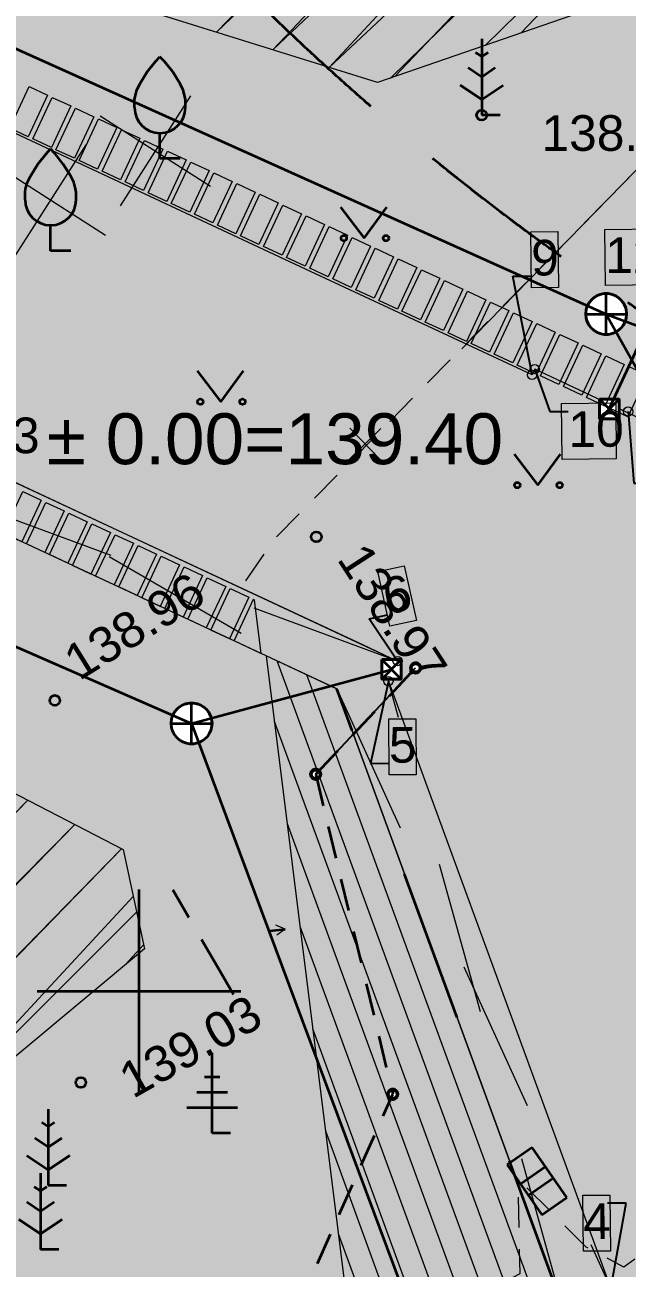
# Model space of a CAD drawing. Header units: millimetres. Extents: x 368386 to 996118, y -334862 to 250838.
# Drawn here: x 764866 to 776696, y -105140 to -80723 of the extents above; entities that cross this region are included whole.
import ezdxf

# ---------------------------------------------------------------- set-up
doc = ezdxf.new("R2010")
doc.units = ezdxf.units.MM
doc.header["$MEASUREMENT"] = 0
for name, pattern in [('HIDDEN', [4762.5, 3175, -1587.5]), ('Katkoviiva', [6000, 3000, -3000]), ('KATUSEALL', [1750, 625, -500, 625, 0]), ('Long Dashed', [1058.3333015441901, 634.9999904632571, -423.333311080933]), ('Wipeout_Contour', [1000, 0, -1000])]:
    doc.linetypes.add(name, pattern=pattern)
for name, color, linetype, lineweight in [('_ASENDIPLAAN_Pen_No__1', 7, 'Continuous', 13), ('New_       asendi fill_Pen_No__1', 7, 'Continuous', 13), ('New_2D Drafting - General_Pen_No__21', 7, 'Continuous', 35), ('New__ASENDIPLAAN_Pen_No__1', 7, 'Continuous', 13), ('New__ASENDIPLAAN_Pen_No__101', 252, 'Continuous', 13), ('New__ASENDIPLAAN_Pen_No__20', 1, 'Continuous', 0), ('New_ei pindi_Pen_No__7', 7, 'Continuous', 35), ('New_ELRAJATISMP_Pen_No__7', 7, 'Continuous', 35), ('New_HALJASTUS#1_Pen_No__7', 7, 'Continuous', 35), ('New_HOONE_Pen_No__7', 7, 'Continuous', 35), ('New_KANAL_ELEMENDID_Pen_No__7', 7, 'Continuous', 35), ('New_Kanal_proj_kinnistu_Pen_No__36', 34, 'Continuous', 35), ('New_Kanal_proj_kinnistu_Pen_No__75', 6, 'Continuous', 20), ('New_korgus-EH2000#1_Pen_No__1', 7, 'Continuous', 13), ('New_korgus-EH2000#1_Pen_No__7', 7, 'Continuous', 35), ('New_KTRASS_Pen_No__75', 6, 'Continuous', 20), ('New_LIKV_TORUSTIK_Pen_No__1', 7, 'Continuous', 13), ('New_likvideeritav_Pen_No__1', 7, 'Continuous', 13), ('New_PUU_Pen_No__7', 7, 'Continuous', 35), ('New_Sade_rek_Pen_No__84', 114, 'Continuous', 35), ('New_Shell - Roof_Pen_No__2', 8, 'Continuous', 15), ('New_Shell - Roof_Pen_No__22', 8, 'Continuous', 35), ('New_Vesi_elemendid_Pen_No__7', 7, 'Continuous', 35), ('New_VORK#1_Pen_No__7', 7, 'Continuous', 35)]:
    doc.layers.add(name, color=color, linetype=linetype, lineweight=lineweight)
for name, color, linetype, lineweight, true_color in [('New_       asendi fill_Pen_No__149', 7, 'Continuous', 25, 0x186722), ('New_MPKAABEL_Pen_No__3', 7, 'Continuous', 18, 0xff6600), ('New_Vesi_proj1_Pen_No__25', 7, 'Continuous', 35, 0x40a5ff), ('New_Vesi_proj1_Pen_No__5', 7, 'Continuous', 25, 0x40a5ff), ('New_VTRASS_Pen_No__5', 7, 'Continuous', 25, 0x40a5ff)]:
    doc.layers.add(name, color=color, linetype=linetype, lineweight=lineweight, true_color=true_color)
doc.layers.add('New_KANAL_ELEMENDID', color=7, linetype='Continuous')
doc.layers.add('New_Vesi_elemendid', color=7, linetype='Continuous')
doc.styles.add('GENERATED_STYLE_1', font='')
doc.styles.get('GENERATED_STYLE_1').set_extended_font_data('Arial')
doc.linetypes.add('Kanal11', pattern='A,0,[1,TRN_EP_AS-4-01_V01_Abihoone-Asendiplaan1.Shx,S=13.49206349206349,R=0,X=0,Y=0],-2650,0', length=2650)
doc.linetypes.add('Ristid', pattern='A,0,[3,TRN_EP_AS-4-01_V01_Abihoone-Asendiplaan1.Shx,S=2000,R=0,X=0,Y=0],-2000,0', length=2000)
doc.linetypes.add('Sade1', pattern='A,0,[5,TRN_EP_AS-4-01_V01_Abihoone-Asendiplaan1.Shx,S=13.49206349206349,R=0,X=0,Y=0],-2600,0', length=2600)
doc.linetypes.add('Vesi11', pattern='A,0,[4,TRN_EP_AS-4-01_V01_Abihoone-Asendiplaan1.Shx,S=13.49206349206349,R=0,X=0,Y=0],-2650,0', length=2650)
doc.dimstyles.new('GENERATED_STYLE__6', dxfattribs={"dimtxt": 0.18, "dimasz": 364.8, "dimexe": 0.18, "dimexo": 0.0625, "dimgap": 0, "dimtad": 0, "dimtih": 1, "dimtoh": 1, "dimdec": 4, "dimzin": 0, "dimdsep": 46, "dimcen": 0.09, "dimadec": 0, "dimazin": 0, "dimtfac": 1, "dimtdec": 4, "dimtmove": 0, "dimatfit": 3, "dimldrblk": 'ARROWHEAD_1', "dimfxl": 0, "dimtolj": 1, "dimtzin": 0, "dimarcsym": 0})

# ---------------------------------------------------------------- blocks, each defined once
blk = doc.blocks.new('ARROWHEAD_1')
at = {"color": 0, "linetype": 'Continuous', "lineweight": 0}
blk.add_line((0, 0), (-1, 0), dxfattribs=at)
blk.add_circle((0, 0), 0.25, dxfattribs=at)

msp = doc.modelspace()

# ---------------------------------------------------------------- hatches: boundary and pattern name
at = {"layer": 'New_       asendi fill_Pen_No__149', "linetype": 'Continuous', "lineweight": 0, "true_color": 0x061908}
h = msp.add_hatch(color=98, dxfattribs=at)
h.paths.add_polyline_path([(802345.6257092145, -38322.05182827363), (677945.6257091912, -100972.0518277148), (697685.6257091819, -113562.0518284972), (725141.8797725517, -157386.0399905721), (747105.6257092238, -214022.0518284599), (773035.6257092752, -233162.0518281246), (849485.6257092285, -225922.0518279011), (847735.6257092286, -145332.0518280502)])
h.paths.add_polyline_path([(757638.7082695107, -147399.2778626392, -0.0006564119768535498), (757597.248581513, -147430.1463600797)], flags=0)
h.paths.add_polyline_path([(781623.1830728371, -112523.2600048446, 0.0599555899640497), (781750.4009111881, -112778.3101978391, 0.7851663409812334), (783932.82217312, -111999.1406781342, 0.05995558996405283), (783869.7476740469, -111721.1899866295, 0.9999999999999997)], flags=0)
at = {"layer": 'New__ASENDIPLAAN_Pen_No__101', "linetype": 'Continuous', "lineweight": 13}
for points in [[(762239.0754608883, -81717.8073883311), (759611.2902526327, -87345.1423710473), (771498.7633813295, -92895.52809366302), (772187.9367185284, -93217.31034374949), (772005.8375157724, -93611.02457804781), (776372.9910122907, -105539.1490006911), (778222.9025688719, -104861.8549487247), (780292.6031712887, -110514.8841639626), (781662.7510877745, -110013.2423255468), (785091.104721607, -108758.0452778976), (783999.186293351, -105775.6589518863), (783017.96607535, -103095.6256405611), (783130.6510432892, -103054.3691497121), (779943.5871292617, -94349.4553874816), (783866.082144405, -92913.3421005852), (784296.5006631002, -91991.61050687227), (779628.7052932576, -89811.91002280374), (779628.5315055992, -89812.2844767407), (777919.3563468233, -89019.03991742754), (777960.7616976176, -88927.05737923353), (777182.1131716396, -88562.8314138184), (774880.2353886385, -87486.08930257098), (774828.5836810434, -87596.69704159074), (770479.4059251536, -85565.77290522489)], [(783718.6851109391, -109260.5188344312), (783855.683524185, -110275.2764226526), (777844.2656786232, -112476.191129196), (770992.4465544535, -93762.71221928744), (760952.1495277428, -89074.22774211716), (761375.0248924212, -88168.64854912083), (772187.9367185284, -93217.31034374949), (772005.8375157723, -93611.02457804765), (776372.9910122914, -105539.149000691), (778222.9025688719, -104861.8549487247), (780292.6031712887, -110514.8841639626)]]:
    msp.add_hatch(color=252, dxfattribs=at).paths.add_polyline_path(points)
h = msp.add_hatch(dxfattribs=at)
h.set_pattern_fill('Plank_Floor_0001', color=252, style=0, pattern_type=2)
h.set_pattern_definition([(110.1098773622387, (774188.1907812111, -102490.8311472864), (428.1999571678416, 156.7826415182308), [])])
h.paths.add_polyline_path([(770992.4465544533, -93762.71221928745), (777844.2656786232, -112476.191129196), (783855.683524185, -110275.2764226526), (783718.6851109391, -109260.5188344312), (783818.5566083147, -109223.9536424937), (784162.3761038107, -110162.9829240246), (785351.9577885617, -113411.9320074452), (777782.3613575231, -116183.4907260833), (771148.7974346317, -105442.4040545873), (769609.7234903522, -93117.02657821355)])

# ---------------------------------------------------------------- linework, layer by layer
at = {"layer": '_ASENDIPLAAN_Pen_No__1', "color": 7, "linetype": 'Continuous', "lineweight": 13, "flags": 128}
for points in [[(774805.9569064203, -84785.75578839036), (775337.1406976616, -84781.48000499781), (775345.9949816137, -85881.4543691335), (774814.8111903724, -85885.73015252604)], [(776259.7804601669, -84739.63319000974), (777322.1560423902, -84731.08155883044), (777331.0103263423, -85831.05592296612), (776268.634744119, -85839.60755414542)], [(771800.6743180695, -91458.87006839334), (772319.4437169667, -91344.62115956369), (772556.0301356702, -92418.88782412377), (772037.2607367729, -92533.13673295343)], [(772011.8165550798, -94353.80513443692), (772543.000346321, -94349.5293510443), (772551.8546302733, -95449.50371517998), (772020.670839032, -95453.77949857259)], [(775827.0456117198, -103709.5789389847), (776358.2294029611, -103705.3031555926), (776367.0836869123, -104805.2775197283), (775835.899895671, -104809.5533031204)]]:
    msp.add_lwpolyline(points, close=True, dxfattribs=at)
at = {"layer": 'New_       asendi fill_Pen_No__1', "color": 7, "linetype": 'Continuous', "lineweight": 13, "flags": 128}
for points in [[(764570.8215706968, -82751.33971846887), (764951.650657686, -81935.70351506682), (765314.0900436649, -82104.93026085808), (764933.2609566756, -82920.56646426031)], [(765023.8708031705, -82962.873150708), (765404.6998901597, -82147.23694730594), (765767.1392761383, -82316.46369309704), (765386.3101891491, -83132.0998964993)], [(765476.9200356439, -83174.40658294698), (765857.7491226331, -82358.77037954492), (766220.1885086119, -82527.99712533616), (765839.3594216226, -83343.63332873837)], [(765929.9692681174, -83385.94001518609), (766310.7983551067, -82570.30381178405), (766673.2377410856, -82739.5305575753), (766292.4086540963, -83555.16676097753)], [(766383.0185005912, -83597.47344742522), (766763.8475875803, -82781.83724402316), (767126.286973559, -82951.06398981427), (766745.4578865698, -83766.70019321653)], [(766836.0677330645, -83809.0068796642), (767216.8968200538, -82993.37067626214), (767579.3362060325, -83162.59742205338), (767198.5071190433, -83978.2336254556)], [(767289.1169655381, -84020.54031190331), (767669.9460525274, -83204.90410850127), (768032.3854385063, -83374.13085429253), (767651.556351517, -84189.76705769476)], [(767742.1661980117, -84232.07374414244), (768122.995285001, -83416.43754074039), (768485.4346709796, -83585.6642865315), (768104.6055839905, -84401.30048993375)], [(768195.2154304852, -84443.60717638143), (768576.0445174745, -83627.97097297937), (768938.4839034532, -83797.1977187706), (768557.6548164639, -84612.83392217282)], [(768648.2646629588, -84655.14060862054), (769029.0937499481, -83839.5044052185), (769391.5331359269, -84008.73115100975), (769010.7040489377, -84824.36735441198)], [(769101.3138954324, -84866.67404085967), (769482.1429824217, -84051.03783745761), (769844.5823684003, -84220.26458324872), (769463.753281411, -85035.90078665098)], [(769554.3631279059, -85078.20747309865), (769935.192214895, -84262.5712696966), (770297.6316008739, -84431.79801548783), (769916.8025138846, -85247.43421889005)], [(770007.4123603795, -85289.74090533776), (770388.2414473688, -84474.10470193572), (770750.6808333476, -84643.33144772697), (770369.8517463583, -85458.9676511292)], [(770460.4615928531, -85501.27433757689), (770841.2906798424, -84685.63813417483), (771203.730065821, -84854.86487996594), (770822.9009788317, -85670.5010833682)], [(770913.5108253265, -85712.80776981587), (771294.3399123157, -84897.17156641382), (771656.7792982945, -85066.39831220506), (771275.9502113053, -85882.03451560727)], [(771366.5600578001, -85924.34120205499), (771747.3891447894, -85108.70499865295), (772109.8285307683, -85277.9317444442), (771728.999443779, -86093.56794784643)], [(771819.6092902737, -86135.87463429412), (772200.438377263, -85320.23843089206), (772562.8777632416, -85489.46517668317), (772182.0486762524, -86305.10138008543)], [(772272.6585227472, -86347.4080665331), (772653.4876097364, -85531.77186313104), (773015.9269957151, -85700.99860892228), (772635.097908726, -86516.6348123245)], [(772725.7077552208, -86558.94149877221), (773106.5368422101, -85743.30529537017), (773468.976228189, -85912.53204116142), (773088.1471411997, -86728.16824456365)], [(773178.7569876944, -86770.47493101134), (773559.5860746837, -85954.83872760928), (773922.0254606623, -86124.06547340039), (773541.196373673, -86939.70167680265)], [(773631.8062201679, -86982.00836325032), (774012.6353071571, -86166.37215984827), (774375.0746931358, -86335.5989056395), (773994.2456061466, -87151.23510904172)], [(774084.8554526415, -87193.54179548944), (774465.6845396308, -86377.9055920874), (774828.1239256096, -86547.13233787865), (774447.2948386203, -87362.76854128088)], [(774537.9046851151, -87405.07522772856), (774918.7337721044, -86589.43902432651), (775281.173158083, -86758.66577011762), (774900.3440710937, -87574.30197351988)], [(774990.9539175885, -87616.60865996753), (775371.7830045777, -86800.97245656549), (775734.2223905565, -86970.19920235673), (775353.3933035673, -87785.83540575895)], [(765186.9827989811, -90058.4629577986), (764806.184970648, -90873.93399587188), (764443.7533981712, -90704.69051661303), (764824.5512265044, -89889.21947853988)], [(765640.0222645773, -90270.0173068722), (765259.2244362441, -91085.4883449457), (764896.7928637674, -90916.24486568673), (765277.5906921005, -90100.77382761358)], [(766093.0617301734, -90481.57165594614), (765712.2639018403, -91297.04269401942), (765349.8323293634, -91127.79921476055), (765730.6301576968, -90312.3281766874)], [(766546.1011957695, -90693.12600501996), (766165.3033674364, -91508.59704309324), (765802.8717949596, -91339.35356383437), (766183.6696232929, -90523.88252576122)], [(766999.1406613658, -90904.68035409367), (766618.3428330327, -91720.15139216717), (766255.9112605557, -91550.9079129082), (766636.709088889, -90735.43687483504)], [(767452.1801282278, -91116.23470567497), (767071.3822942538, -91931.70574124076), (766708.950726152, -91762.46225947455), (767089.7485601259, -90946.99122390876)], [(767905.2195925582, -91327.7890522412), (767524.4217642249, -92143.2600903147), (767161.9901917481, -91974.01661105573), (767542.7880200814, -91158.54557298258)], [(768358.2590581543, -91539.34340131514), (767977.4612298212, -92354.8144393884), (767615.0296573443, -92185.57096012955), (767995.8274856776, -91370.0999220564)], [(768811.2985237505, -91750.89775038873), (768430.5006954173, -92566.36878846223), (768068.0691229405, -92397.12530920326), (768448.8669512736, -91581.6542711301)], [(769264.3379893466, -91962.45209946267), (768883.5401610135, -92777.92313753594), (768521.1085885366, -92608.67965827708), (768901.90641687, -91793.20862020392)], [(769370.9939185091, -92012.25686788224), (769502.7066960615, -93067.05329779234), (768974.1480541328, -92820.23400735091), (769354.945882466, -92004.76296927776)]]:
    msp.add_lwpolyline(points, close=True, dxfattribs=at)
at = {"layer": 'New__ASENDIPLAAN_Pen_No__1', "color": 7, "linetype": 'Katkoviiva', "lineweight": 13}
msp.add_line((761335.5832645615, -88150.23283993031), (770992.4465544533, -93762.71221928755), dxfattribs=at)
at = {"layer": 'New__ASENDIPLAAN_Pen_No__1', "color": 7, "linetype": 'Continuous', "lineweight": 13, "flags": 128}
for points in [[(762239.0754608883, -81717.8073883311), (759611.2902526327, -87345.1423710473), (771498.7633813295, -92895.52809366302), (772187.9367185284, -93217.31034374949), (772005.8375157724, -93611.02457804781), (776372.9910122907, -105539.1490006911), (778222.9025688719, -104861.8549487247), (780292.6031712887, -110514.8841639626), (781662.7510877745, -110013.2423255468), (785091.104721607, -108758.0452778976), (783999.186293351, -105775.6589518863), (783017.96607535, -103095.6256405611), (783130.6510432892, -103054.3691497121), (779943.5871292617, -94349.4553874816), (783866.082144405, -92913.3421005852), (784296.5006631002, -91991.61050687227), (779628.7052932576, -89811.91002280374), (779628.5315055992, -89812.2844767407), (777919.3563468233, -89019.03991742754), (777960.7616976176, -88927.05737923353), (777182.1131716396, -88562.8314138184), (774880.2353886385, -87486.08930257098), (774828.5836810434, -87596.69704159074), (770479.4059251536, -85565.77290522489)], [(783718.6851109391, -109260.5188344312), (783855.683524185, -110275.2764226526), (777844.2656786232, -112476.191129196), (770992.4465544535, -93762.71221928744), (760952.1495277428, -89074.22774211716), (761375.0248924212, -88168.64854912083), (772187.9367185284, -93217.31034374949), (772005.8375157723, -93611.02457804765), (776372.9910122914, -105539.149000691), (778222.9025688719, -104861.8549487247), (780292.6031712887, -110514.8841639626)], [(770992.4465544533, -93762.71221928745), (777844.2656786232, -112476.191129196), (783855.683524185, -110275.2764226526), (783718.6851109391, -109260.5188344312), (783818.5566083147, -109223.9536424937), (784162.3761038107, -110162.9829240246), (785351.9577885617, -113411.9320074452), (777782.3613575231, -116183.4907260833), (771148.7974346317, -105442.4040545873), (769609.7234903522, -93117.02657821355)]]:
    msp.add_lwpolyline(points, close=True, dxfattribs=at)
at = {"layer": 'New__ASENDIPLAAN_Pen_No__20', "color": 1, "linetype": 'Continuous', "lineweight": 0}
for p, q in [((768119.0700413891, -82116.4370925551), (766737.0422831248, -84279.1183268795)), ((766346.715545095, -82506.76383058484), (768509.396779419, -83888.79158884972)), ((766062.639588301, -83077.71121140203), (764680.6118300366, -85240.39244572642)), ((764290.2850920068, -83468.03794943176), (766452.9663263309, -84850.06570769666))]:
    msp.add_line(p, q, dxfattribs=at)
at = {"layer": 'New_ELRAJATISMP_Pen_No__7', "color": 7, "linetype": 'Continuous', "lineweight": 35}
for p, q in [((774830.8212390945, -102770.270177641), (774340.6897838537, -103110.91127015)), ((775512.5616345864, -103751.1923867399), (774830.8212390945, -102770.270177641)), ((774340.6897838537, -103110.91127015), (775022.4301793457, -104091.833479249)), ((775094.2220083049, -103149.2643910582), (774604.0905530641, -103489.9054826359)), ((775249.160865376, -103372.1981742541), (774759.0294101352, -103712.8392658318)), ((775022.4301793457, -104091.833479249), (775512.5616345864, -103751.1923867399))]:
    msp.add_line(p, q, dxfattribs=at)
at = {"layer": 'New_HALJASTUS#1_Pen_No__7', "color": 7, "linetype": 'Continuous', "lineweight": 35}
for p, q in [((771068.7634425082, -84305.28306729445), (771532.1682221799, -84911.98935221235)), ((771532.1682221799, -84911.98935221235), (771977.7497411084, -84305.28306729445)), ((768249.4677615429, -87517.96884323756), (768712.8725412146, -88124.67512815545)), ((768712.8725412146, -88124.67512815545), (769158.4540601431, -87517.96884323756)), ((774478.1442657656, -89157.09423880378), (774941.5490454372, -89763.80052372167)), ((774941.5490454372, -89763.80052372167), (775387.1305643658, -89157.09423880378))]:
    msp.add_line(p, q, dxfattribs=at)
for centre in [(771131.1448552257, -84911.98935221235), (771959.9264803652, -84911.98935221235), (768311.8491742604, -88124.67512815545), (769140.6307993999, -88124.67512815545), (774540.5256784831, -89763.80052372167), (775369.3073036226, -89763.80052372167)]:
    msp.add_circle(centre, 55.00591521184057, dxfattribs=at)
at = {"layer": 'New_HOONE_Pen_No__7', "color": 7, "linetype": 'KATUSEALL', "lineweight": 35, "flags": 128}
msp.add_lwpolyline([(767772.6257092396, -97710.05182854185), (768988.6510457688, -99811.50353840837)], dxfattribs=at)
at = {"layer": 'New_korgus-EH2000#1_Pen_No__7', "color": 7, "linetype": 'Continuous', "lineweight": 35}
for centre in [(773839.6257092787, -82497.05182808737), (770590.6257092098, -90779.05182774464), (765455.6257092005, -93990.0518278713), (765964.6257092787, -101495.0518277595)]:
    msp.add_circle(centre, 99.99999997671694, dxfattribs=at)
at = {"layer": 'New_likvideeritav_Pen_No__1', "color": 7, "linetype": 'Continuous', "lineweight": 13, "flags": 128}
for points in [[(771856.9703161964, -88653.4677120207), (771240.385529284, -89251.3744226007)], [(771847.6312780302, -89260.713459952), (771249.7245674502, -88644.12867373807)]]:
    msp.add_lwpolyline(points, dxfattribs=at)
at = {"layer": 'New_PUU_Pen_No__7', "color": 7, "linetype": 'Continuous', "lineweight": 35}
for p, q in [((773839.6257092787, -80997.05182808737), (773839.6257092787, -82497.05182808737)), ((773839.6257092787, -81347.05182771484), (773715.2074451402, -81264.10631883243)), ((773964.0439734173, -81264.10631883243), (773839.6257092787, -81347.05182771484)), ((773839.6257092787, -81747.05182808737), (773573.0151433342, -81569.31145071337)), ((774106.2362752233, -81569.31145071337), (773839.6257092787, -81747.05182808737)), ((773415.3616405635, -81907.70289349655), (773839.6257092787, -82190.5456059734)), ((773839.6257092787, -82190.5456059734), (774263.889777994, -81907.70289349655)), ((774199.6257092648, -82497.05182808737), (773839.6257092787, -82497.05182808737)), ((767519.6257092135, -83348.05182787875), (767519.6257092135, -82848.05182787875)), ((767919.6257092368, -83348.05182787875), (767519.6257092135, -83348.05182787875)), ((765371.6257091688, -85159.0518285642), (765371.6257091688, -84659.0518285642)), ((765771.6257091921, -85159.0518285642), (765371.6257091688, -85159.0518285642)), ((768544.6257092368, -102490.0518278713), (768544.6257092368, -100915.051827685)), ((768694.6257092601, -101390.0518282438), (768394.6257092135, -101390.0518282438)), ((768844.6257092834, -101690.0518280576), (768244.6257091903, -101690.0518280576)), ((765326.6257092434, -102015.0518282438), (765326.6257092434, -103515.0518282438)), ((769044.6257092368, -101990.0518278713), (768044.6257092368, -101990.0518278713)), ((765326.6257092434, -102365.0518278713), (765202.2074451048, -102282.1063189889)), ((765451.0439733819, -102282.1063189889), (765326.6257092434, -102365.0518278713)), ((768904.6257092229, -102490.0518278713), (768544.6257092368, -102490.0518278713)), ((765326.6257092434, -102765.0518282438), (765060.0151432988, -102587.3114508698)), ((765593.2362751879, -102587.3114508698), (765326.6257092434, -102765.0518282438)), ((764902.3616405281, -102925.702893653), (765326.6257092434, -103208.5456061299)), ((765326.6257092434, -103208.5456061299), (765750.8897779586, -102925.702893653)), ((765173.625709194, -103275.0518280203), (765173.625709194, -104775.0518280203)), ((765686.6257092294, -103515.0518282438), (765326.6257092434, -103515.0518282438)), ((765173.625709194, -103625.0518276478), (765049.2074450555, -103542.1063187654)), ((765298.0439733325, -103542.1063187654), (765173.625709194, -103625.0518276478)), ((765173.625709194, -104025.0518280203), (764907.0151432494, -103847.3114506463)), ((765440.2362751386, -103847.3114506463), (765173.625709194, -104025.0518280203)), ((764749.3616404787, -104185.7028934295), (765173.625709194, -104468.5456059063)), ((765173.625709194, -104468.5456059063), (765597.8897779093, -104185.7028934295)), ((765533.62570918, -104775.0518280203), (765173.625709194, -104775.0518280203))]:
    msp.add_line(p, q, dxfattribs=at)
at = {"layer": 'New_PUU_Pen_No__7', "color": 7, "linetype": 'Continuous', "lineweight": 35, "flags": 128}
for points in [[(767019.6257092135, -82348.05182787875), (767019.6257092135, -82198.05182750622), (767029.6257092229, -82133.05182802776), (767064.6257092555, -82003.05182813952), (767124.6257091949, -81883.05182802776), (767269.6257092135, -81648.05182769248), (767429.6257092461, -81443.05182761798), (767519.6257092135, -81348.05182787875)], [(768019.6257092135, -82348.05182787875), (768019.6257092135, -82198.05182750622), (768009.6257092042, -82133.05182802776), (767974.6257091716, -82003.05182813952), (767914.6257092322, -81883.05182802776), (767769.6257092135, -81648.05182769248), (767609.625709181, -81443.05182761798), (767519.6257092135, -81348.05182787875)], [(764871.6257091688, -84159.0518285642), (764871.6257091688, -84009.05182819167), (764881.6257091782, -83944.05182871321), (764916.6257092108, -83814.05182882497), (764976.6257091502, -83694.05182871321), (765121.6257091688, -83459.05182837794), (765281.6257092014, -83254.05182830343), (765371.6257091688, -83159.0518285642)], [(765871.6257091688, -84159.0518285642), (765871.6257091688, -84009.05182819167), (765861.6257091595, -83944.05182871321), (765826.6257091269, -83814.05182882497), (765766.6257091875, -83694.05182871321), (765621.6257091688, -83459.05182837794), (765461.6257091362, -83254.05182830343), (765371.6257091688, -83159.0518285642)]]:
    msp.add_lwpolyline(points, dxfattribs=at)
at = {"layer": 'New_PUU_Pen_No__7', "color": 7, "linetype": 'Continuous', "lineweight": 35}
for centre in [(767519.6257092135, -82348.05182787875), (765371.6257091688, -84159.0518285642)]:
    msp.add_arc(centre, 500, 180, 0, dxfattribs=at)
at = {"layer": 'New_Shell - Roof_Pen_No__2', "color": 8, "linetype": 'Continuous', "lineweight": 15}
for q in [(769793.0221674464, -98402.6798058006), (769817.8687263908, -98601.13042562485)]:
    msp.add_line((769977.3086449519, -98480.387374503), q, dxfattribs=at)
at = {"layer": 'New_Shell - Roof_Pen_No__22', "color": 8, "linetype": 'Continuous', "lineweight": 35}
msp.add_line((769679.6327189974, -98517.65721244592), (769977.3086449519, -98480.387374503), dxfattribs=at)
at = {"layer": 'New_VORK#1_Pen_No__7', "color": 7, "linetype": 'Continuous', "lineweight": 35}
for p, q in [((767105.6257092238, -97701.87426965038), (767105.6257092238, -101702.2293866734)), ((765105.4481502466, -99702.05182816187), (769105.803268201, -99702.05182816187))]:
    msp.add_line(p, q, dxfattribs=at)

# ---------------------------------------------------------------- texts
at = {"layer": '_ASENDIPLAAN_Pen_No__1', "color": 7, "linetype": 'Continuous', "lineweight": 13, "style": 'GENERATED_STYLE_1'}
for s, insert, char_height, attachment_point, rotation in [('\\A1;{\\pql;\\fArial|b0|i0|c0|p34;9}', (774812.9720113284, -85657.24755467569), 700.0000000000002, 7, 0.46119451589819327), ('\\A1;{\\pql;\\fArial|b0|i0|c0|p34;1\\fArial|b0|i0|c0|p34;2}', (776266.702837417, -85599.60532949636), 700.0000000000002, 7, 0.4611945158974298), ('\\A1;{\\pql;\\fArial|b0|i0|c0|p34;6}', (771988.1178827902, -92309.99404317304), 700.0000000000002, 7, 12.420021719111402), ('\\A1;{\\pql;\\fArial|b0|i0|c0|p34;5}', (772018.831659988, -95225.29690072224), 700.0000000000003, 7, 0.4611945159050125), ('\\A1;{\\pql;\\fArial|b0|i0|c0|p34;4}', (775828.3334958593, -103869.5737556334), 700.0000000000003, 1, 0.4611945158519354)]:
    msp.add_mtext(s, dxfattribs=dict(at, insert=insert, char_height=char_height, attachment_point=attachment_point, rotation=rotation))
at = {"layer": 'New__ASENDIPLAAN_Pen_No__1', "color": 7, "linetype": 'Continuous', "lineweight": 13, "insert": (769780.0060440439, -88351.35323392646), "char_height": 999.9999999999997, "attachment_point": 2, "style": 'GENERATED_STYLE_1'}
msp.add_mtext('\\A1;{\\pqc;\\fArial|b0|i0|c0|p34;± 0.00=139.40}', dxfattribs=at)
at = {"layer": 'New_korgus-EH2000#1_Pen_No__1', "color": 7, "linetype": 'Continuous', "lineweight": 13, "char_height": 700.0000000000001, "attachment_point": 1, "style": 'GENERATED_STYLE_1'}
for s, insert in [('\\A1;{\\pql;\\fArial|b0|i0|c0|p34; 138.35 }', (774739.625709302, -82497.05182793835)), ('\\A1;{\\pql;\\fArial|b0|i0|c0|p34; 138.23 }', (761893.6257092825, -88435.05182802031))]:
    msp.add_mtext(s, dxfattribs=dict(at, insert=insert))
for s, insert, rotation in [('\\A1;{\\pql;\\fArial|b0|i0|c0|p34; 138.97 }', (771421.3192560854, -90604.44704508876), 302.98740163482853), ('\\A1;{\\pql;\\fArial|b0|i0|c0|p34; 138.96 }', (765330.65527251, -93164.92621196975), 31.853438246528977), ('\\A1;{\\pql;\\fArial|b0|i0|c0|p34; 139.03 }', (766405.19101235, -101347.4775853853), 29.474826257087948)]:
    msp.add_mtext(s, dxfattribs=dict(at, insert=insert, rotation=rotation))

# ---------------------------------------------------------------- leaders
at = {"layer": '_ASENDIPLAAN_Pen_No__1', "color": 7, "linetype": 'Continuous', "lineweight": 13, "annotation_type": 0, "has_hookline": 1}
for points, hookline_direction, text_width, horizontal_direction in [([(774828.5836810434, -87596.69704159074), (774448.1838293695, -85660.18393051384), (774812.9720113284, -85657.24755467569)], 0, 459.9000000000001, (0.9999676040542185, 0.008049275872136852, 0)), ([(776372.9910122916, -105539.1490006911), (776676.8060078992, -103862.7439450566), (776312.0178259403, -103865.6803208944)], 1, 483.7000000000002, (0.9999676040542249, 0.008049275871329526, 0))]:
    msp.add_leader(points, dimstyle='GENERATED_STYLE__6', dxfattribs=dict(at, hookline_direction=hookline_direction, text_width=text_width, horizontal_direction=horizontal_direction))

# ---------------------------------------------------------------- next in the draw order: wipeouts: each hides what was drawn before it
at = {"color": 254, "linetype": 'Wipeout_Contour', "lineweight": 0, "ltscale": 24994466.97785621}
msp.add_wipeout([(776683.4890603164, -86362.50697217236), (776668.1172845961, -86285.22783751885), (776637.9644619842, -86212.43248462031), (776594.1893484519, -86146.9183969433), (776538.4741970879, -86091.20324581215), (776472.9601098766, -86047.42813251266), (776400.1647565124, -86017.27530966798), (776322.885621626, -86001.90353348205), (776244.0924989601, -86001.90353348205), (776166.8133640738, -86017.27530966798), (776094.0180107096, -86047.42813251266), (776028.5039234982, -86091.20324581215), (775972.7887721342, -86146.9183969433), (775929.0136586019, -86212.43248462031), (775898.86083599, -86285.22783751885), (775883.4890602698, -86362.50697217236), (775883.4890602698, -86441.3000955368), (775898.86083599, -86518.57923019031), (775929.0136586019, -86591.37458308885), (775972.7887721342, -86656.88867076585), (776028.5039234982, -86712.603821897), (776094.0180107096, -86756.3789351965), (776166.8133640738, -86786.53175804118), (776244.0924989601, -86801.90353422711), (776322.885621626, -86801.90353422711), (776400.1647565124, -86786.53175804118), (776472.9601098766, -86756.3789351965), (776538.4741970879, -86712.603821897), (776594.1893484519, -86656.88867076585), (776637.9644619842, -86591.37458308885), (776668.1172845961, -86518.57923019031), (776683.4890603164, -86441.3000955368)], dxfattribs=at).dxf.layer = 'New_KANAL_ELEMENDID'
at = {"color": 254, "linetype": 'Wipeout_Contour', "lineweight": 0, "ltscale": 3125389.77630453}
msp.add_wipeout([(776154.0863825317, -88074.73716187576), (776154.0863825317, -88458.19221298496), (776537.5414343394, -88458.19221298496), (776537.5414343394, -88074.73716187576)], dxfattribs=at).dxf.layer = 'New_KANAL_ELEMENDID'
at = {"color": 254, "linetype": 'Wipeout_Contour', "lineweight": 0, "ltscale": 3110776.578435975}
msp.add_wipeout([(771875.6045656587, -93190.17902343819), (771875.6045656587, -93573.63407454739), (772259.0596174664, -93573.63407454739), (772259.0596174664, -93190.17902343819)], dxfattribs=at).dxf.layer = 'New_KANAL_ELEMENDID'
at = {"color": 254, "linetype": 'Wipeout_Contour', "lineweight": 0, "ltscale": 24765569.09475177}
msp.add_wipeout([(768539.9643419619, -94402.78115730087), (768524.5925662416, -94325.50202264736), (768494.4397436298, -94252.70666974882), (768450.6646300975, -94187.19258207182), (768394.9494787335, -94131.47743094066), (768329.4353915221, -94087.70231764117), (768256.6400381579, -94057.54949479649), (768179.3609032716, -94042.17771861056), (768100.5677806056, -94042.17771861056), (768023.2886457193, -94057.54949479649), (767950.4932923551, -94087.70231764117), (767884.9792051438, -94131.47743094066), (767829.2640537798, -94187.19258207182), (767785.4889402475, -94252.70666974882), (767755.3361176356, -94325.50202264736), (767739.9643419153, -94402.78115730087), (767739.9643419153, -94481.57428066531), (767755.3361176356, -94558.85341531882), (767785.4889402475, -94631.64876821736), (767829.2640537798, -94697.16285589436), (767884.9792051438, -94752.87800702552), (767950.4932923551, -94796.653120325), (768023.2886457193, -94826.80594316969), (768100.5677806056, -94842.17771935562), (768179.3609032716, -94842.17771935562), (768256.6400381579, -94826.80594316969), (768329.4353915221, -94796.653120325), (768394.9494787335, -94752.87800702552), (768450.6646300975, -94697.16285589436), (768494.4397436298, -94631.64876821736), (768524.5925662416, -94558.85341531882), (768539.9643419619, -94481.57428066531)], dxfattribs=at).dxf.layer = 'New_KANAL_ELEMENDID'
at = {"color": 254, "linetype": 'Wipeout_Contour', "lineweight": 0, "ltscale": 24901179.60490766}
msp.add_wipeout([(772442.8047498764, -93368.2777988846), (772447.7971194388, -93387.3329418833), (772456.4110361348, -93405.04798434029), (772468.3154720656, -93420.74214435468), (772483.052946332, -93433.81230580906), (772500.0571061933, -93443.7561887438), (772518.6744911439, -93450.19165567408), (772538.1896456779, -93452.87139575282), (772557.8526132117, -93451.69242705504), (772576.9077571417, -93446.70005749265), (772594.6227987838, -93438.08614044735), (772610.316959031, -93426.18170521507), (772623.3871202526, -93411.44423048297), (772633.3310033038, -93394.4400712038), (772639.7664704669, -93375.82268613676), (772642.4462103128, -93356.3075312535), (772641.2672419642, -93336.64456337044), (772636.2748724018, -93317.58942037175), (772627.6609557058, -93299.87437791476), (772615.756519775, -93284.18021790037), (772601.0190455086, -93271.11005644599), (772584.0148856473, -93261.16617351124), (772565.3975006967, -93254.73070658097), (772545.8823461627, -93252.05096650223), (772526.2193786289, -93253.22993520001), (772507.1642346989, -93258.2223047624), (772489.4491930568, -93266.8362218077), (772473.7550328096, -93278.74065703998), (772460.684871588, -93293.47813177208), (772450.7409885369, -93310.48229105124), (772444.3055213738, -93329.09967611829), (772441.6257815278, -93348.61483100156)], dxfattribs=at).dxf.layer = 'New_Vesi_elemendid'
at = {"color": 254, "linetype": 'Wipeout_Contour', "lineweight": 0, "ltscale": 24846912.73282402}
msp.add_wipeout([(770478.7928748952, -95456.83695144305), (770483.7852444575, -95475.89209444175), (770492.3991611536, -95493.60713689873), (770504.3035970844, -95509.30129691312), (770519.0410713508, -95522.3714583675), (770536.045231212, -95532.31534130225), (770554.6626161627, -95538.75080823252), (770574.1777706967, -95541.43054831127), (770593.8407382305, -95540.25157961348), (770612.8958821605, -95535.2592100511), (770630.6109238026, -95526.6452930058), (770646.3050840498, -95514.74085777352), (770659.3752452714, -95500.00338304142), (770669.3191283225, -95482.99922376225), (770675.7545954856, -95464.3818386952), (770678.4343353315, -95444.86668381194), (770677.255366983, -95425.20371592889), (770672.2629974206, -95406.1485729302), (770663.6490807246, -95388.43353047321), (770651.7446447938, -95372.73937045882), (770637.0071705274, -95359.66920900444), (770620.0030106661, -95349.72532606969), (770601.3856257155, -95343.28985913942), (770581.8704711815, -95340.61011906067), (770562.2075036477, -95341.78908775846), (770543.1523597176, -95346.78145732085), (770525.4373180756, -95355.39537436614), (770509.7431578283, -95367.29980959842), (770496.6729966068, -95382.03728433052), (770486.7291135556, -95399.04144360969), (770480.2936463925, -95417.65882867674), (770477.6139065466, -95437.17398356)], dxfattribs=at).dxf.layer = 'New_Vesi_elemendid'
at = {"color": 254, "linetype": 'Wipeout_Contour', "lineweight": 0, "ltscale": 24920457.32706796}
msp.add_wipeout([(771992.4592410057, -101742.10649497158), (771997.4516105681, -101761.16163797028), (772006.0655272641, -101778.87668042726), (772017.9699631949, -101794.57084044165), (772032.7074374614, -101807.64100189603), (772049.7115973226, -101817.58488483078), (772068.3289822732, -101824.02035176105), (772087.8441368073, -101826.7000918398), (772107.507104341, -101825.52112314201), (772126.5622482711, -101820.52875357962), (772144.2772899132, -101811.91483653433), (772159.9714501604, -101800.01040130205), (772173.0416113819, -101785.27292656995), (772182.9854944331, -101768.26876729078), (772189.4209615962, -101749.65138222373), (772192.1007014421, -101730.13622734047), (772190.9217330936, -101710.47325945742), (772185.9293635312, -101691.41811645872), (772177.3154468351, -101673.70307400174), (772165.4110109044, -101658.00891398735), (772150.6735366379, -101644.93875253297), (772133.6693767767, -101634.99486959822), (772115.051991826, -101628.55940266795), (772095.536837292, -101625.8796625892), (772075.8738697582, -101627.05863128699), (772056.8187258282, -101632.05100084937), (772039.1036841861, -101640.66491789467), (772023.4095239389, -101652.56935312695), (772010.3393627174, -101667.30682785905), (772000.3954796662, -101684.31098713822), (771993.9600125031, -101702.92837220526), (771991.2802726572, -101722.44352708853)], dxfattribs=at).dxf.layer = 'New_Vesi_elemendid'

# ---------------------------------------------------------------- next in the draw order: hatches: boundary and pattern name
at = {"layer": 'New_Kanal_proj_kinnistu_Pen_No__75', "linetype": 'Continuous', "lineweight": 20}
h = msp.add_hatch(dxfattribs=at)
h.set_pattern_fill('JIS_LC_20_0001', color=6, style=0, pattern_type=2)
h.set_pattern_definition([(45, (-640523628.114811, -6432857147.434388), (-707.1067811865477, 707.1067811865477), []), (45, (-640523608.114811, -6432857147.434388), (-707.1067811865477, 707.1067811865477), [])])
h.paths.add_polyline_path([(735416.1197426106, -83585.6444998766), (738688.8578199391, -88901.11742123315), (740282.7151112101, -93495.77445025841), (762393.0659326102, -102888.2731371681), (767213.9073631802, -98868.16681876132), (766796.860076192, -96918.72282094607), (753132.031325305, -89848.88133268157), (753790.9949782147, -88705.23030358652), (756947.5268803613, -80445.12962038911), (760695.9097462782, -78079.13042838968), (766141.0348148161, -80089.18222460247), (771794.2518008017, -81856.64327769823), (775609.3057731009, -80539.71236805714), (775886.7616630701, -76623.57370510048), (774083.2826070796, -69934.95013612605), (771097.2923198092, -73469.79860450423), (766002.3029270192, -77455.32040438897), (758961.7946628091, -75757.17157545782), (756074.5693125605, -72853.92759601868)])

# ---------------------------------------------------------------- next in the draw order: linework, layer by layer
at = {"layer": '_ASENDIPLAAN_Pen_No__1', "color": 7, "linetype": 'Continuous', "lineweight": 13, "flags": 128}
msp.add_lwpolyline([(775408.2223470162, -88156.11795669905), (776470.5979292395, -88147.56632551973), (776479.4522131917, -89247.5406896554), (775417.0766309684, -89256.09232083472)], close=True, dxfattribs=at)
at = {"layer": 'New_       asendi fill_Pen_No__1', "color": 7, "linetype": 'Continuous', "lineweight": 13, "flags": 128}
for points in [[(775444.0031500622, -87828.14209220666), (775824.8322370515, -87012.5058888046), (776187.2716230303, -87181.73263459587), (775806.442536041, -87997.36883799809)], [(775897.0523825358, -88039.67552444579), (776277.881469525, -87224.03932104373), (776640.3208555037, -87393.26606683484), (776259.4917685144, -88208.9022702371)], [(776350.1016150091, -88251.20895668476), (776730.9307019984, -87435.57275328271), (777093.3700879771, -87604.79949907395), (776712.5410009879, -88420.43570247617)]]:
    msp.add_lwpolyline(points, close=True, dxfattribs=at)
at = {"layer": 'New_2D Drafting - General_Pen_No__21', "color": 7, "linetype": 'Katkoviiva', "lineweight": 35}
for points in [[(783718.6851109391, -109260.5188344312), (783855.683524185, -110275.2764226526), (781799.7225194477, -111027.9262203955), (777844.2656786232, -112476.191129196), (775418.6044156594, -105851.2992480144), (770992.5749856505, -93763.06298665414)], [(783720.2169772079, -109259.8265710717), (783886.174477557, -110263.9853467041), (781799.7225194476, -111027.9262203958), (777844.2656786232, -112476.1911291962), (775418.6044156596, -105851.2992480145), (770992.5749856508, -93763.06298665416)]]:
    msp.add_lwpolyline(points, dxfattribs=at)
at = {"layer": 'New__ASENDIPLAAN_Pen_No__1', "color": 7, "linetype": 'Katkoviiva', "lineweight": 13}
for p, q in [((772187.9367185284, -93217.31034374949), (760952.1495277428, -89074.22774211716)), ((775430.6458830787, -105884.1865356811), (772005.8375157724, -93611.02457804781)), ((770992.4465544535, -93762.71221928744), (776372.9910122907, -105539.1490006911))]:
    msp.add_line(p, q, dxfattribs=at)
at = {"layer": 'New_ei pindi_Pen_No__7', "color": 7, "linetype": 'HIDDEN', "lineweight": 35}
msp.add_circle((804441.0361594596, -44567.67403289028), 50000, dxfattribs=at)
at = {"layer": 'New_KANAL_ELEMENDID_Pen_No__7', "color": 7, "linetype": 'Continuous', "lineweight": 35}
for p, q in [((776283.4890602931, -86801.90353422711), (776283.4890602931, -86001.90353348205)), ((775883.4890602698, -86401.90353385458), (776683.4890603164, -86401.90353385458)), ((776154.0863825317, -88074.73716187576), (776537.5414343394, -88074.73716187576)), ((776154.0863825317, -88458.19221298496), (776154.0863825317, -88074.73716187576)), ((776154.0863825317, -88074.73716187576), (776537.5414343394, -88458.19221298496)), ((776537.5414343394, -88074.73716187576), (776154.0863825317, -88458.19221298496)), ((776537.5414343394, -88074.73716187576), (776537.5414343394, -88458.19221298496)), ((776345.8139084355, -88266.46468743036), (776345.863908467, -88266.46468743036)), ((776537.5414343394, -88458.19221298496), (776154.0863825317, -88458.19221298496)), ((771875.6045656587, -93190.17902343819), (772259.0596174664, -93190.17902343819)), ((771875.6045656587, -93573.63407454739), (771875.6045656587, -93190.17902343819)), ((771875.6045656587, -93190.17902343819), (772259.0596174664, -93573.63407454739)), ((772259.0596174664, -93190.17902343819), (771875.6045656587, -93573.63407454739)), ((772259.0596174664, -93190.17902343819), (772259.0596174664, -93573.63407454739)), ((772067.3320915626, -93381.90654899279), (772067.382091594, -93381.90654899279)), ((772259.0596174664, -93573.63407454739), (771875.6045656587, -93573.63407454739)), ((768139.9643419386, -94842.17771935562), (768139.9643419386, -94042.17771861056)), ((767739.9643419153, -94442.17771898309), (768539.9643419619, -94442.17771898309))]:
    msp.add_line(p, q, dxfattribs=at)
at = {"layer": 'New_KANAL_ELEMENDID_Pen_No__7', "color": 7, "linetype": 'Continuous', "lineweight": 35, "flags": 128}
for points in [[(776683.4890603164, -86362.50697217236), (776668.1172845961, -86285.22783751885), (776637.9644619842, -86212.43248462031), (776594.1893484519, -86146.9183969433), (776538.4741970879, -86091.20324581215), (776472.9601098766, -86047.42813251266), (776400.1647565124, -86017.27530966798), (776322.885621626, -86001.90353348205), (776244.0924989601, -86001.90353348205), (776166.8133640738, -86017.27530966798), (776094.0180107096, -86047.42813251266), (776028.5039234982, -86091.20324581215), (775972.7887721342, -86146.9183969433), (775929.0136586019, -86212.43248462031), (775898.86083599, -86285.22783751885), (775883.4890602698, -86362.50697217236), (775883.4890602698, -86441.3000955368), (775898.86083599, -86518.57923019031), (775929.0136586019, -86591.37458308885), (775972.7887721342, -86656.88867076585), (776028.5039234982, -86712.603821897), (776094.0180107096, -86756.3789351965), (776166.8133640738, -86786.53175804118), (776244.0924989601, -86801.90353422711), (776322.885621626, -86801.90353422711), (776400.1647565124, -86786.53175804118), (776472.9601098766, -86756.3789351965), (776538.4741970879, -86712.603821897), (776594.1893484519, -86656.88867076585), (776637.9644619842, -86591.37458308885), (776668.1172845961, -86518.57923019031), (776683.4890603164, -86441.3000955368)], [(776154.0863825317, -88074.73716187576), (776154.0863825317, -88458.19221298496), (776537.5414343394, -88458.19221298496), (776537.5414343394, -88074.73716187576)], [(771875.6045656587, -93190.17902343819), (771875.6045656587, -93573.63407454739), (772259.0596174664, -93573.63407454739), (772259.0596174664, -93190.17902343819)], [(768539.9643419619, -94402.78115730087), (768524.5925662416, -94325.50202264736), (768494.4397436298, -94252.70666974882), (768450.6646300975, -94187.19258207182), (768394.9494787335, -94131.47743094066), (768329.4353915221, -94087.70231764117), (768256.6400381579, -94057.54949479649), (768179.3609032716, -94042.17771861056), (768100.5677806056, -94042.17771861056), (768023.2886457193, -94057.54949479649), (767950.4932923551, -94087.70231764117), (767884.9792051438, -94131.47743094066), (767829.2640537798, -94187.19258207182), (767785.4889402475, -94252.70666974882), (767755.3361176356, -94325.50202264736), (767739.9643419153, -94402.78115730087), (767739.9643419153, -94481.57428066531), (767755.3361176356, -94558.85341531882), (767785.4889402475, -94631.64876821736), (767829.2640537798, -94697.16285589436), (767884.9792051438, -94752.87800702552), (767950.4932923551, -94796.653120325), (768023.2886457193, -94826.80594316969), (768100.5677806056, -94842.17771935562), (768179.3609032716, -94842.17771935562), (768256.6400381579, -94826.80594316969), (768329.4353915221, -94796.653120325), (768394.9494787335, -94752.87800702552), (768450.6646300975, -94697.16285589436), (768494.4397436298, -94631.64876821736), (768524.5925662416, -94558.85341531882), (768539.9643419619, -94481.57428066531)]]:
    msp.add_lwpolyline(points, close=True, dxfattribs=at)
at = {"layer": 'New_KANAL_ELEMENDID_Pen_No__7', "color": 7, "linetype": 'Continuous', "lineweight": 35}
for centre in [(776283.4890602931, -86401.90353385458), (768139.9643419386, -94442.17771898309)]:
    msp.add_circle(centre, 401.9354289630428, dxfattribs=at)
at = {"layer": 'New_Kanal_proj_kinnistu_Pen_No__36', "color": 34, "linetype": 'Kanal11', "lineweight": 35}
msp.add_lwpolyline([(776345.8139084355, -88266.46468743036), (781319.5104768343, -77553.56224394686)], dxfattribs=at)
at = {"layer": 'New_Kanal_proj_kinnistu_Pen_No__75', "color": 6, "linetype": 'Continuous', "lineweight": 20, "flags": 128}
msp.add_lwpolyline([(735416.1197426106, -83585.6444998766), (756074.5693125605, -72853.92759601868), (758961.7946628091, -75757.17157545782), (766002.3029270192, -77455.32040438897), (770813.500506159, -73893.37952482796), (774083.2826070796, -69934.95013612605), (775886.7616630701, -76623.57370510048), (775609.3057731009, -80539.71236805714), (771794.2518008017, -81856.64327769823), (766141.0348148161, -80089.18222460247), (760695.9097462782, -78079.13042838968), (756947.5268803613, -80445.12962038911), (753790.9949782147, -88705.23030358652), (753132.031325305, -89848.88133268157), (766796.860076192, -96918.72282094607), (767213.9073631802, -98868.16681876132), (762393.0659326102, -102888.2731371681), (740282.7151112101, -93495.77445025841), (738688.8578199391, -88901.11742123315)], close=True, dxfattribs=at)
at = {"layer": 'New_KTRASS_Pen_No__75', "color": 6, "linetype": 'Long Dashed', "lineweight": 20, "flags": 128}
msp.add_lwpolyline([(769207.1519861307, -91644.16071261565), (769764.4555130352, -90825.0244655768), (780179.6257092461, -80209.05182837794)], dxfattribs=at)
at = {"layer": 'New_LIKV_TORUSTIK_Pen_No__1', "color": 7, "linetype": 'Ristid', "lineweight": 13}
msp.add_lwpolyline([(773450.7372937474, -87083.39702106366), (780279.6393744025, -80082.04290039188), (781985.6567964266, -78107.09258123583), (797035.9220349306, -74643.42083177812)], dxfattribs=at)
at = {"layer": 'New_MPKAABEL_Pen_No__3', "color": 30, "linetype": 'Long Dashed', "lineweight": 18, "true_color": 0xff6600, "flags": 128}
for points in [[(765889.6257092089, -55326.05182799796), (765680.6257091772, -56409.0518285642), (766934.6257092508, -58062.05182849715), (768048.625709194, -60303.05182795326), (771281.6257092014, -63763.051827916), (778151.6257091968, -70405.05182790855), (783794.6257092368, -77300.05182839284), (789085.6257092052, -84299.05182822893), (792050.6257091726, -93588.05182810227), (791709.6257092741, -97267.05182857165), (791260.6257092517, -98263.051827916), (790351.6257092666, -99526.05182818422), (787334.6257092741, -101977.0518285344), (782298.4881761328, -103990.9541471983), (778049.6257092415, -104103.051827767), (776632.6257092257, -105120.0518277595), (775893.625709166, -104726.0518283705), (774727.6257091977, -103563.0518277297)], [(729037.9193580553, -91955.05289501796), (730285.625709275, -92121.05182792345), (731917.6257092583, -93847.05182771484), (735368.6257092592, -98860.05182798306), (741960.6257092052, -106487.0518283109), (749785.625709275, -111755.0518284673), (757822.6257091698, -111239.0518277074), (765826.6257092434, -109266.0518284077), (771499.6257091949, -106902.0518283481), (774593.6257092359, -105248.0518282513), (774558.8441379911, -103746.5534354682)]]:
    msp.add_lwpolyline(points, dxfattribs=at)
at = {"layer": 'New_Sade_rek_Pen_No__84', "color": 114, "linetype": 'Sade1', "lineweight": 35}
for points in [[(760772.1111142851, -79427.8449933166), (776283.4890602931, -86401.90353385458)], [(776283.4890602931, -86401.90353385458), (780979.2798270314, -88142.70729526231)], [(776283.4890602931, -86401.90353385458), (777491.6810616228, -88566.03290374676)], [(763160.9236035106, -92271.9796854193), (768139.9643419386, -94442.17771898309)], [(768139.9643419386, -94442.17771898309), (772067.3320915626, -93381.90654899279)], [(768139.9643419386, -94442.17771898309), (774985.8228910557, -112813.266658702)]]:
    msp.add_lwpolyline(points, dxfattribs=at)
at = {"layer": 'New_Vesi_elemendid_Pen_No__7', "color": 7, "linetype": 'Continuous', "lineweight": 35}
for p, q in [((772542.0359959203, -93352.46118112752), (772542.0859959518, -93352.46118112752)), ((770578.0241209391, -95441.02033368597), (770578.0741209706, -95441.02033368597)), ((772091.6904870496, -101726.2898772145), (772091.7404870811, -101726.2898772145))]:
    msp.add_line(p, q, dxfattribs=at)
at = {"layer": 'New_Vesi_elemendid_Pen_No__7', "color": 7, "linetype": 'Continuous', "lineweight": 35, "flags": 128}
for points in [[(772442.8047498764, -93368.2777988846), (772447.7971194388, -93387.3329418833), (772456.4110361348, -93405.04798434029), (772468.3154720656, -93420.74214435468), (772483.052946332, -93433.81230580906), (772500.0571061933, -93443.7561887438), (772518.6744911439, -93450.19165567408), (772538.1896456779, -93452.87139575282), (772557.8526132117, -93451.69242705504), (772576.9077571417, -93446.70005749265), (772594.6227987838, -93438.08614044735), (772610.316959031, -93426.18170521507), (772623.3871202526, -93411.44423048297), (772633.3310033038, -93394.4400712038), (772639.7664704669, -93375.82268613676), (772642.4462103128, -93356.3075312535), (772641.2672419642, -93336.64456337044), (772636.2748724018, -93317.58942037175), (772627.6609557058, -93299.87437791476), (772615.756519775, -93284.18021790037), (772601.0190455086, -93271.11005644599), (772584.0148856473, -93261.16617351124), (772565.3975006967, -93254.73070658097), (772545.8823461627, -93252.05096650223), (772526.2193786289, -93253.22993520001), (772507.1642346989, -93258.2223047624), (772489.4491930568, -93266.8362218077), (772473.7550328096, -93278.74065703998), (772460.684871588, -93293.47813177208), (772450.7409885369, -93310.48229105124), (772444.3055213738, -93329.09967611829), (772441.6257815278, -93348.61483100156)], [(770478.7928748952, -95456.83695144305), (770483.7852444575, -95475.89209444175), (770492.3991611536, -95493.60713689873), (770504.3035970844, -95509.30129691312), (770519.0410713508, -95522.3714583675), (770536.045231212, -95532.31534130225), (770554.6626161627, -95538.75080823252), (770574.1777706967, -95541.43054831127), (770593.8407382305, -95540.25157961348), (770612.8958821605, -95535.2592100511), (770630.6109238026, -95526.6452930058), (770646.3050840498, -95514.74085777352), (770659.3752452714, -95500.00338304142), (770669.3191283225, -95482.99922376225), (770675.7545954856, -95464.3818386952), (770678.4343353315, -95444.86668381194), (770677.255366983, -95425.20371592889), (770672.2629974206, -95406.1485729302), (770663.6490807246, -95388.43353047321), (770651.7446447938, -95372.73937045882), (770637.0071705274, -95359.66920900444), (770620.0030106661, -95349.72532606969), (770601.3856257155, -95343.28985913942), (770581.8704711815, -95340.61011906067), (770562.2075036477, -95341.78908775846), (770543.1523597176, -95346.78145732085), (770525.4373180756, -95355.39537436614), (770509.7431578283, -95367.29980959842), (770496.6729966068, -95382.03728433052), (770486.7291135556, -95399.04144360969), (770480.2936463925, -95417.65882867674), (770477.6139065466, -95437.17398356)], [(771992.4592410057, -101742.1064949716), (771997.4516105681, -101761.1616379703), (772006.0655272641, -101778.8766804273), (772017.9699631949, -101794.5708404417), (772032.7074374614, -101807.6410018961), (772049.7115973226, -101817.5848848308), (772068.3289822732, -101824.0203517611), (772087.8441368073, -101826.7000918398), (772107.507104341, -101825.521123142), (772126.5622482711, -101820.5287535797), (772144.2772899132, -101811.9148365344), (772159.9714501604, -101800.0104013021), (772173.0416113819, -101785.27292657), (772182.9854944331, -101768.2687672908), (772189.4209615962, -101749.6513822238), (772192.1007014421, -101730.1362273405), (772190.9217330936, -101710.4732594574), (772185.9293635312, -101691.4181164587), (772177.3154468351, -101673.7030740018), (772165.4110109044, -101658.0089139874), (772150.6735366379, -101644.938752533), (772133.6693767767, -101634.9948695982), (772115.051991826, -101628.559402668), (772095.536837292, -101625.8796625892), (772075.8738697582, -101627.058631287), (772056.8187258282, -101632.0510008494), (772039.1036841861, -101640.6649178947), (772023.4095239389, -101652.569353127), (772010.3393627174, -101667.3068278591), (772000.3954796662, -101684.3109871382), (771993.9600125031, -101702.9283722053), (771991.2802726572, -101722.4435270886)]]:
    msp.add_lwpolyline(points, close=True, dxfattribs=at)
at = {"layer": 'New_Vesi_elemendid_Pen_No__7', "color": 7, "linetype": 'Continuous', "lineweight": 35}
for centre, radius in [((772542.0359959203, -93352.46118112752), 99.99999997671694), ((772542.0359959203, -93352.46118112752), 89.99999996740371), ((772542.0359959203, -93352.46118112752), 79.99999995809048), ((770578.0241209391, -95441.02033368597), 99.99999997671694), ((770578.0241209391, -95441.02033368597), 89.99999996740371), ((770578.0241209391, -95441.02033368597), 79.99999995809048), ((772091.6904870496, -101726.2898772145), 99.99999997671694), ((772091.6904870496, -101726.2898772145), 89.99999996740371), ((772091.6904870496, -101726.2898772145), 79.99999995809048)]:
    msp.add_circle(centre, radius, dxfattribs=at)
at = {"layer": 'New_Vesi_proj1_Pen_No__25', "color": 161, "linetype": 'Long Dashed', "lineweight": 35, "true_color": 0x40a5ff}
for points in [[(770578.0241209391, -95441.02033368597), (772542.0359959203, -93352.46118112752)], [(770578.0241209391, -95441.02033368597), (772091.6904870496, -101726.2898772145)], [(769751.4350443921, -106984.6992404322), (772091.6904870496, -101726.2898772145)]]:
    msp.add_lwpolyline(points, dxfattribs=at)
at = {"layer": 'New_Vesi_proj1_Pen_No__5', "color": 161, "linetype": 'Vesi11', "lineweight": 25, "true_color": 0x40a5ff}
msp.add_lwpolyline([(770578.0241209391, -95441.02033368597), (772542.0359959203, -93352.46118112752)], dxfattribs=at)
at = {"layer": 'New_VTRASS_Pen_No__5', "color": 161, "linetype": 'Long Dashed', "lineweight": 25, "true_color": 0x40a5ff, "flags": 128}
msp.add_lwpolyline([(769751.4350443921, -106984.6992404322), (772091.6904870496, -101726.2898772145)], dxfattribs=at)

# ---------------------------------------------------------------- next in the draw order: texts
at = {"layer": '_ASENDIPLAAN_Pen_No__1', "color": 7, "linetype": 'Continuous', "lineweight": 13, "insert": (775538.8160420359, -88315.07192148469), "char_height": 700.0000000000002, "attachment_point": 1, "rotation": 0.46119451589819327, "style": 'GENERATED_STYLE_1'}
msp.add_mtext('\\A1;{\\pql;\\fArial|b0|i0|c0|p34;10}', dxfattribs=at)

# ---------------------------------------------------------------- next in the draw order: leaders
at = {"layer": '_ASENDIPLAAN_Pen_No__1', "color": 7, "linetype": 'Continuous', "lineweight": 13, "annotation_type": 0, "has_hookline": 1}
for points, hookline_direction, text_width, horizontal_direction in [([(777340.2685241146, -86981.2088052215), (777559.6609494591, -85589.1976157937), (777194.8727675001, -85592.13399163185)], 1, 928.2000000000003, (0.9999676040542186, 0.00804927587212353, 0)), ([(774880.2353886385, -87486.08930257098), (775174.027860077, -88318.00829732284), (775538.8160420359, -88315.07192148469)], 0, 933.1000000000001, (0.9999676040542185, 0.008049275872136852, 0)), ([(776716.3081883283, -88317.56136141517), (776826.6586599852, -89725.29668142652), (777191.4468419441, -89722.36030558837)], 0, 800.8000000000002, (0.9999676040542185, 0.008049275872136852, 0)), ([(772187.9367185284, -93217.31034374949), (771631.8552313311, -92388.45398948537), (771988.1178827902, -92309.99404317304)], 0, 462.7000000000002, (0.9765971805348043, 0.2150766072158265, 0)), ([(772005.8375157723, -93611.02457804779), (771654.0434780291, -95228.23327656044), (772018.831659988, -95225.29690072224)], 0, 463.4000000000002, (0.9999676040542175, 0.008049275872255866, 0))]:
    msp.add_leader(points, dimstyle='GENERATED_STYLE__6', dxfattribs=dict(at, hookline_direction=hookline_direction, text_width=text_width, horizontal_direction=horizontal_direction))

doc.saveas('drawing.dxf')
